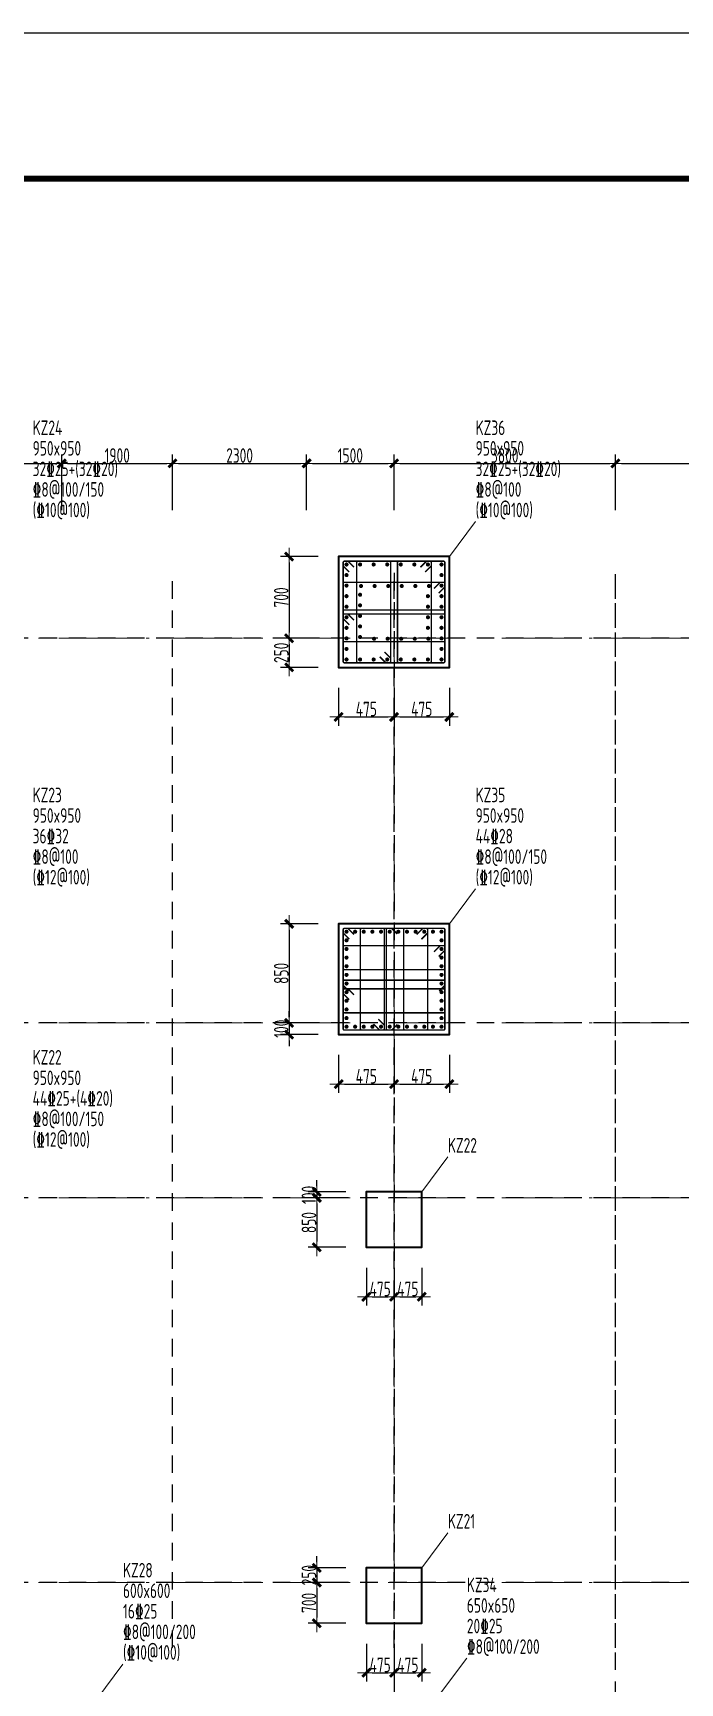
# Model space of a CAD drawing. Header units: millimetres. Extents: x 539196 to 807275, y 431843 to 1156631.
# Drawn here: x 621074 to 632175, y 992234 to 1020543 of the extents above; entities that cross this region are included whole.
import ezdxf
from ezdxf.enums import TextEntityAlignment as Align

# ---------------------------------------------------------------- set-up
doc = ezdxf.new("R2010")
doc.units = ezdxf.units.MM
doc.header["$MEASUREMENT"] = 0
for name, pattern in [('DOTE', [2.42, 2, -0.2, 0.02, -0.2]), ('点划线', [1850, 1200, -300, 50, -300]), ('虚线', [500, 300, -200])]:
    doc.linetypes.add(name, pattern=pattern)
doc.layers.add('DOTE', color=1, linetype='DOTE')
doc.layers.add('PUB_TITLE', color=4, linetype='Continuous')
for name, color, linetype, lineweight in [('柱尺寸标注', 3, 'Continuous', 18), ('柱标注引线', 2, 'Continuous', 18), ('柱箍筋', 1, 'Continuous', 25), ('柱纵筋', 1, 'Continuous', 70), ('柱集中标注', 2, 'Continuous', 18), ('砼柱', 2, 'Continuous', 35), ('网格', 9, '点划线', 18), ('轴线标注', 3, 'Continuous', 18)]:
    doc.layers.add(name, color=color, linetype=linetype, lineweight=lineweight)
doc.styles.add('样式 1_yjk_yjk_yjk_yjk_yjk', font='yjkeng.shx', dxfattribs={"width": 0.7, "bigfont": 'yjkchn.shx'})
doc.dimstyles.new('盈建科结构_yjk_yjk_yjk_yjk_yjk', dxfattribs={"dimscale": 100, "dimtxt": 2.5, "dimasz": 1, "dimexe": 1.5, "dimexo": 0.625, "dimgap": 0.1, "dimtad": 1, "dimdec": 0, "dimrnd": 1, "dimzin": 0, "dimdsep": 46, "dimtxsty": '样式 1_yjk_yjk_yjk_yjk_yjk', "dimblk": '_yjkbk', "dimblk1": 'ARCHTICK', "dimblk2": 'ARCHTICK', "dimcen": 0.09, "dimadec": 0, "dimazin": 0, "dimtfac": 1, "dimtdec": 4, "dimtix": 1, "dimtmove": 2, "dimatfit": 3, "dimfxl": 0, "dimtolj": 1, "dimtzin": 0, "dimarcsym": 0})

# ---------------------------------------------------------------- blocks, each defined once
blk = doc.blocks.new('_yjkbk')
blk.add_line((-1, 0), (1.5, 0))
blk.add_lwpolyline([(-0.7, -0.7, 0.5, 0.5, 0), (0.7, 0.7, 0.5, 0.5, 0)], format="xyseb")
blk = doc.blocks.new('*D1668')
at = {"layer": 'Defpoints', "color": 0}
for p in [(626793, 993259), (627268, 993259), (627268, 992409)]:
    blk.add_point(p, dxfattribs=at)
at = {"layer": '柱尺寸标注', "color": 0, "lineweight": -2}
for p, q in [((626793, 992909), (626793, 992259)), ((627268, 992909), (627268, 992259)), ((626893, 992409), (627168, 992409))]:
    blk.add_line(p, q, dxfattribs=at)
at = {"layer": '柱尺寸标注', "color": 0, "lineweight": -2, "xscale": 100, "yscale": 100, "zscale": 100, "rotation": 180}
blk.add_blockref('_yjkbk', (626793, 992409), dxfattribs=at)
at = {"layer": '柱尺寸标注', "color": 0, "lineweight": -2, "xscale": 100, "yscale": 100, "zscale": 100}
blk.add_blockref('_yjkbk', (627268, 992409), dxfattribs=at)
at = {"layer": '柱尺寸标注', "color": 0, "insert": (627030, 992544), "char_height": 250, "attachment_point": 5, "style": '样式 1_yjk_yjk_yjk_yjk_yjk'}
blk.add_mtext('\\A1;475', dxfattribs=at)
blk = doc.blocks.new('_ARCHTICK')
at = {"color": 0, "linetype": 'ByBlock', "const_width": 0.15}
blk.add_lwpolyline([(-0.5, -0.5), (0.5, 0.5)], dxfattribs=at)
blk = doc.blocks.new('*D1669')
at = {"layer": 'Defpoints', "color": 0}
for p in [(627268, 993259), (627743, 993259), (627743, 992409)]:
    blk.add_point(p, dxfattribs=at)
at = {"layer": '柱尺寸标注', "color": 0, "lineweight": -2}
for p, q in [((627268, 992909), (627268, 992259)), ((627743, 992909), (627743, 992259)), ((627368, 992409), (627643, 992409))]:
    blk.add_line(p, q, dxfattribs=at)
at = {"layer": '柱尺寸标注', "color": 0, "lineweight": -2, "xscale": 100, "yscale": 100, "zscale": 100, "rotation": 180}
blk.add_blockref('_yjkbk', (627268, 992409), dxfattribs=at)
at = {"layer": '柱尺寸标注', "color": 0, "lineweight": -2, "xscale": 100, "yscale": 100, "zscale": 100}
blk.add_blockref('_yjkbk', (627743, 992409), dxfattribs=at)
at = {"layer": '柱尺寸标注', "color": 0, "insert": (627505, 992544), "char_height": 250, "attachment_point": 5, "style": '样式 1_yjk_yjk_yjk_yjk_yjk'}
blk.add_mtext('\\A1;475', dxfattribs=at)
blk = doc.blocks.new('*D1670')
at = {"layer": 'Defpoints', "color": 0}
for p in [(626793, 994209), (625943, 993959), (626793, 993959)]:
    blk.add_point(p, dxfattribs=at)
at = {"layer": '柱尺寸标注', "color": 0, "lineweight": -2}
for p, q in [((626443, 994209), (625793, 994209)), ((625943, 994309), (625943, 994409)), ((625943, 994209), (625943, 993959)), ((626443, 993959), (625793, 993959)), ((625943, 993859), (625943, 993759))]:
    blk.add_line(p, q, dxfattribs=at)
at = {"layer": '柱尺寸标注', "color": 0, "lineweight": -2, "xscale": 100, "yscale": 100, "zscale": 100}
for p, rotation in [((625943, 994209), 270), ((625943, 993959), 90)]:
    blk.add_blockref('_yjkbk', p, dxfattribs=dict(at, rotation=rotation))
at = {"layer": '柱尺寸标注', "color": 0, "insert": (625808, 994084), "char_height": 250, "attachment_point": 5, "rotation": 90, "style": '样式 1_yjk_yjk_yjk_yjk_yjk'}
blk.add_mtext('\\A1;250', dxfattribs=at)
blk = doc.blocks.new('*D1671')
at = {"layer": 'Defpoints', "color": 0}
for p in [(626793, 993959), (625943, 993259), (626793, 993259)]:
    blk.add_point(p, dxfattribs=at)
at = {"layer": '柱尺寸标注', "color": 0, "lineweight": -2}
for p, q in [((626443, 993959), (625793, 993959)), ((625943, 993859), (625943, 993359)), ((626443, 993259), (625793, 993259))]:
    blk.add_line(p, q, dxfattribs=at)
at = {"layer": '柱尺寸标注', "color": 0, "lineweight": -2, "xscale": 100, "yscale": 100, "zscale": 100}
for p, rotation in [((625943, 993959), 90), ((625943, 993259), 270)]:
    blk.add_blockref('_yjkbk', p, dxfattribs=dict(at, rotation=rotation))
at = {"layer": '柱尺寸标注', "color": 0, "insert": (625808, 993609), "char_height": 250, "attachment_point": 5, "rotation": 90, "style": '样式 1_yjk_yjk_yjk_yjk_yjk'}
blk.add_mtext('\\A1;700', dxfattribs=at)
blk = doc.blocks.new('*D1672')
at = {"layer": 'Defpoints', "color": 0}
for p in [(626793, 999709), (627268, 999709), (627268, 998859)]:
    blk.add_point(p, dxfattribs=at)
at = {"layer": '柱尺寸标注', "color": 0, "lineweight": -2}
for p, q in [((626793, 999359), (626793, 998709)), ((627268, 999359), (627268, 998709)), ((626893, 998859), (627168, 998859))]:
    blk.add_line(p, q, dxfattribs=at)
at = {"layer": '柱尺寸标注', "color": 0, "lineweight": -2, "xscale": 100, "yscale": 100, "zscale": 100, "rotation": 180}
blk.add_blockref('_yjkbk', (626793, 998859), dxfattribs=at)
at = {"layer": '柱尺寸标注', "color": 0, "lineweight": -2, "xscale": 100, "yscale": 100, "zscale": 100}
blk.add_blockref('_yjkbk', (627268, 998859), dxfattribs=at)
at = {"layer": '柱尺寸标注', "color": 0, "insert": (627030, 998994), "char_height": 250, "attachment_point": 5, "style": '样式 1_yjk_yjk_yjk_yjk_yjk'}
blk.add_mtext('\\A1;475', dxfattribs=at)
blk = doc.blocks.new('*D1673')
at = {"layer": 'Defpoints', "color": 0}
for p in [(627268, 999709), (627743, 999709), (627743, 998859)]:
    blk.add_point(p, dxfattribs=at)
at = {"layer": '柱尺寸标注', "color": 0, "lineweight": -2}
for p, q in [((627268, 999359), (627268, 998709)), ((627743, 999359), (627743, 998709)), ((627368, 998859), (627643, 998859))]:
    blk.add_line(p, q, dxfattribs=at)
at = {"layer": '柱尺寸标注', "color": 0, "lineweight": -2, "xscale": 100, "yscale": 100, "zscale": 100, "rotation": 180}
blk.add_blockref('_yjkbk', (627268, 998859), dxfattribs=at)
at = {"layer": '柱尺寸标注', "color": 0, "lineweight": -2, "xscale": 100, "yscale": 100, "zscale": 100}
blk.add_blockref('_yjkbk', (627743, 998859), dxfattribs=at)
at = {"layer": '柱尺寸标注', "color": 0, "insert": (627505, 998994), "char_height": 250, "attachment_point": 5, "style": '样式 1_yjk_yjk_yjk_yjk_yjk'}
blk.add_mtext('\\A1;475', dxfattribs=at)
blk = doc.blocks.new('*D1674')
at = {"layer": 'Defpoints', "color": 0}
for p in [(625943, 1000559), (626793, 1000659), (626793, 1000559)]:
    blk.add_point(p, dxfattribs=at)
at = {"layer": '柱尺寸标注', "color": 0, "lineweight": -2}
for p, q in [((625943, 1000759), (625943, 1000859)), ((626443, 1000659), (625793, 1000659)), ((626443, 1000559), (625793, 1000559)), ((625943, 1000659), (625943, 1000559)), ((625943, 1000459), (625943, 1000359))]:
    blk.add_line(p, q, dxfattribs=at)
at = {"layer": '柱尺寸标注', "color": 0, "lineweight": -2, "xscale": 100, "yscale": 100, "zscale": 100}
for p, rotation in [((625943, 1000659), 270), ((625943, 1000559), 90)]:
    blk.add_blockref('_yjkbk', p, dxfattribs=dict(at, rotation=rotation))
at = {"layer": '柱尺寸标注', "color": 0, "insert": (625808, 1000609), "char_height": 250, "attachment_point": 5, "rotation": 90, "style": '样式 1_yjk_yjk_yjk_yjk_yjk'}
blk.add_mtext('\\A1;100', dxfattribs=at)
blk = doc.blocks.new('*D1675')
at = {"layer": 'Defpoints', "color": 0}
for p in [(626793, 1000559), (625943, 999709), (626793, 999709)]:
    blk.add_point(p, dxfattribs=at)
at = {"layer": '柱尺寸标注', "color": 0, "lineweight": -2}
for p, q in [((626443, 1000559), (625793, 1000559)), ((625943, 1000459), (625943, 999809)), ((626443, 999709), (625793, 999709))]:
    blk.add_line(p, q, dxfattribs=at)
at = {"layer": '柱尺寸标注', "color": 0, "lineweight": -2, "xscale": 100, "yscale": 100, "zscale": 100}
for p, rotation in [((625943, 1000559), 90), ((625943, 999709), 270)]:
    blk.add_blockref('_yjkbk', p, dxfattribs=dict(at, rotation=rotation))
at = {"layer": '柱尺寸标注', "color": 0, "insert": (625808, 1000134), "char_height": 250, "attachment_point": 5, "rotation": 90, "style": '样式 1_yjk_yjk_yjk_yjk_yjk'}
blk.add_mtext('\\A1;850', dxfattribs=at)
blk = doc.blocks.new('*D1676')
at = {"layer": 'Defpoints', "color": 0}
for p in [(626318, 1003359), (627268, 1003359), (627268, 1002509)]:
    blk.add_point(p, dxfattribs=at)
at = {"layer": '柱尺寸标注', "color": 0, "lineweight": -2}
for p, q in [((626318, 1003009), (626318, 1002359)), ((627268, 1003009), (627268, 1002359)), ((626418, 1002509), (627168, 1002509))]:
    blk.add_line(p, q, dxfattribs=at)
at = {"layer": '柱尺寸标注', "color": 0, "lineweight": -2, "xscale": 100, "yscale": 100, "zscale": 100, "rotation": 180}
blk.add_blockref('_yjkbk', (626318, 1002509), dxfattribs=at)
at = {"layer": '柱尺寸标注', "color": 0, "lineweight": -2, "xscale": 100, "yscale": 100, "zscale": 100}
blk.add_blockref('_yjkbk', (627268, 1002509), dxfattribs=at)
at = {"layer": '柱尺寸标注', "color": 0, "insert": (626793, 1002644), "char_height": 250, "attachment_point": 5, "style": '样式 1_yjk_yjk_yjk_yjk_yjk'}
blk.add_mtext('\\A1;475', dxfattribs=at)
blk = doc.blocks.new('*D1677')
at = {"layer": 'Defpoints', "color": 0}
for p in [(627268, 1003359), (628218, 1003359), (628218, 1002509)]:
    blk.add_point(p, dxfattribs=at)
at = {"layer": '柱尺寸标注', "color": 0, "lineweight": -2}
for p, q in [((627268, 1003009), (627268, 1002359)), ((628218, 1003009), (628218, 1002359)), ((627368, 1002509), (628118, 1002509))]:
    blk.add_line(p, q, dxfattribs=at)
at = {"layer": '柱尺寸标注', "color": 0, "lineweight": -2, "xscale": 100, "yscale": 100, "zscale": 100, "rotation": 180}
blk.add_blockref('_yjkbk', (627268, 1002509), dxfattribs=at)
at = {"layer": '柱尺寸标注', "color": 0, "lineweight": -2, "xscale": 100, "yscale": 100, "zscale": 100}
blk.add_blockref('_yjkbk', (628218, 1002509), dxfattribs=at)
at = {"layer": '柱尺寸标注', "color": 0, "insert": (627743, 1002644), "char_height": 250, "attachment_point": 5, "style": '样式 1_yjk_yjk_yjk_yjk_yjk'}
blk.add_mtext('\\A1;475', dxfattribs=at)
blk = doc.blocks.new('*D1678')
at = {"layer": 'Defpoints', "color": 0}
for p in [(626318, 1005259), (625468, 1003559), (626318, 1003559)]:
    blk.add_point(p, dxfattribs=at)
at = {"layer": '柱尺寸标注', "color": 0, "lineweight": -2}
for p, q in [((625968, 1005259), (625318, 1005259)), ((625468, 1005159), (625468, 1003659)), ((625968, 1003559), (625318, 1003559))]:
    blk.add_line(p, q, dxfattribs=at)
at = {"layer": '柱尺寸标注', "color": 0, "lineweight": -2, "xscale": 100, "yscale": 100, "zscale": 100}
for p, rotation in [((625468, 1005259), 90), ((625468, 1003559), 270)]:
    blk.add_blockref('_yjkbk', p, dxfattribs=dict(at, rotation=rotation))
at = {"layer": '柱尺寸标注', "color": 0, "insert": (625333, 1004409), "char_height": 250, "attachment_point": 5, "rotation": 90, "style": '样式 1_yjk_yjk_yjk_yjk_yjk'}
blk.add_mtext('\\A1;850', dxfattribs=at)
blk = doc.blocks.new('*D1679')
at = {"layer": 'Defpoints', "color": 0}
for p in [(626318, 1003559), (625468, 1003359), (626318, 1003359)]:
    blk.add_point(p, dxfattribs=at)
at = {"layer": '柱尺寸标注', "color": 0, "lineweight": -2}
for p, q in [((625968, 1003559), (625318, 1003559)), ((625468, 1003659), (625468, 1003759)), ((625468, 1003559), (625468, 1003359)), ((625968, 1003359), (625318, 1003359)), ((625468, 1003259), (625468, 1003159))]:
    blk.add_line(p, q, dxfattribs=at)
at = {"layer": '柱尺寸标注', "color": 0, "lineweight": -2, "xscale": 100, "yscale": 100, "zscale": 100}
for p, rotation in [((625468, 1003559), 270), ((625468, 1003359), 90)]:
    blk.add_blockref('_yjkbk', p, dxfattribs=dict(at, rotation=rotation))
at = {"layer": '柱尺寸标注', "color": 0, "insert": (625333, 1003459), "char_height": 250, "attachment_point": 5, "rotation": 90, "style": '样式 1_yjk_yjk_yjk_yjk_yjk'}
blk.add_mtext('\\A1;100', dxfattribs=at)
blk = doc.blocks.new('*D1680')
at = {"layer": 'Defpoints', "color": 0}
for p in [(626318, 1009659), (627268, 1009659), (627268, 1008809)]:
    blk.add_point(p, dxfattribs=at)
at = {"layer": '柱尺寸标注', "color": 0, "lineweight": -2}
for p, q in [((626318, 1009309), (626318, 1008659)), ((627268, 1009309), (627268, 1008659)), ((626418, 1008809), (627168, 1008809))]:
    blk.add_line(p, q, dxfattribs=at)
at = {"layer": '柱尺寸标注', "color": 0, "lineweight": -2, "xscale": 100, "yscale": 100, "zscale": 100, "rotation": 180}
blk.add_blockref('_yjkbk', (626318, 1008809), dxfattribs=at)
at = {"layer": '柱尺寸标注', "color": 0, "lineweight": -2, "xscale": 100, "yscale": 100, "zscale": 100}
blk.add_blockref('_yjkbk', (627268, 1008809), dxfattribs=at)
at = {"layer": '柱尺寸标注', "color": 0, "insert": (626793, 1008944), "char_height": 250, "attachment_point": 5, "style": '样式 1_yjk_yjk_yjk_yjk_yjk'}
blk.add_mtext('\\A1;475', dxfattribs=at)
blk = doc.blocks.new('*D1681')
at = {"layer": 'Defpoints', "color": 0}
for p in [(627268, 1009659), (628218, 1009659), (628218, 1008809)]:
    blk.add_point(p, dxfattribs=at)
at = {"layer": '柱尺寸标注', "color": 0, "lineweight": -2}
for p, q in [((627268, 1009309), (627268, 1008659)), ((628218, 1009309), (628218, 1008659)), ((627368, 1008809), (628118, 1008809))]:
    blk.add_line(p, q, dxfattribs=at)
at = {"layer": '柱尺寸标注', "color": 0, "lineweight": -2, "xscale": 100, "yscale": 100, "zscale": 100, "rotation": 180}
blk.add_blockref('_yjkbk', (627268, 1008809), dxfattribs=at)
at = {"layer": '柱尺寸标注', "color": 0, "lineweight": -2, "xscale": 100, "yscale": 100, "zscale": 100}
blk.add_blockref('_yjkbk', (628218, 1008809), dxfattribs=at)
at = {"layer": '柱尺寸标注', "color": 0, "insert": (627743, 1008944), "char_height": 250, "attachment_point": 5, "style": '样式 1_yjk_yjk_yjk_yjk_yjk'}
blk.add_mtext('\\A1;475', dxfattribs=at)
blk = doc.blocks.new('*D1682')
at = {"layer": 'Defpoints', "color": 0}
for p in [(626318, 1011559), (625468, 1010159), (626318, 1010159)]:
    blk.add_point(p, dxfattribs=at)
at = {"layer": '柱尺寸标注', "color": 0, "lineweight": -2}
for p, q in [((625968, 1011559), (625318, 1011559)), ((625468, 1011459), (625468, 1010259)), ((625968, 1010159), (625318, 1010159))]:
    blk.add_line(p, q, dxfattribs=at)
at = {"layer": '柱尺寸标注', "color": 0, "lineweight": -2, "xscale": 100, "yscale": 100, "zscale": 100}
for p, rotation in [((625468, 1011559), 90), ((625468, 1010159), 270)]:
    blk.add_blockref('_yjkbk', p, dxfattribs=dict(at, rotation=rotation))
at = {"layer": '柱尺寸标注', "color": 0, "insert": (625333, 1010859), "char_height": 250, "attachment_point": 5, "rotation": 90, "style": '样式 1_yjk_yjk_yjk_yjk_yjk'}
blk.add_mtext('\\A1;700', dxfattribs=at)
blk = doc.blocks.new('*D1683')
at = {"layer": 'Defpoints', "color": 0}
for p in [(626318, 1010159), (625468, 1009659), (626318, 1009659)]:
    blk.add_point(p, dxfattribs=at)
at = {"layer": '柱尺寸标注', "color": 0, "lineweight": -2}
for p, q in [((625968, 1010159), (625318, 1010159)), ((625468, 1010059), (625468, 1009759)), ((625968, 1009659), (625318, 1009659))]:
    blk.add_line(p, q, dxfattribs=at)
at = {"layer": '柱尺寸标注', "color": 0, "lineweight": -2, "xscale": 100, "yscale": 100, "zscale": 100}
for p, rotation in [((625468, 1010159), 90), ((625468, 1009659), 270)]:
    blk.add_blockref('_yjkbk', p, dxfattribs=dict(at, rotation=rotation))
at = {"layer": '柱尺寸标注', "color": 0, "insert": (625333, 1009909), "char_height": 250, "attachment_point": 5, "rotation": 90, "style": '样式 1_yjk_yjk_yjk_yjk_yjk'}
blk.add_mtext('\\A1;250', dxfattribs=at)
blk = doc.blocks.new('*D26')
at = {"layer": 'Defpoints', "color": 0}
for p in [(621568, 1013159), (619668, 1010159), (621568, 1010159)]:
    blk.add_point(p, dxfattribs=at)
at = {"layer": '轴线标注', "color": 0, "lineweight": -2}
for p, q in [((619668, 1012359), (619668, 1013309)), ((621568, 1012359), (621568, 1013309)), ((619768, 1013159), (621468, 1013159))]:
    blk.add_line(p, q, dxfattribs=at)
at = {"layer": '轴线标注', "color": 0, "lineweight": -2, "xscale": 100, "yscale": 100, "zscale": 100, "rotation": 180}
blk.add_blockref('_yjkbk', (619668, 1013159), dxfattribs=at)
at = {"layer": '轴线标注', "color": 0, "lineweight": -2, "xscale": 100, "yscale": 100, "zscale": 100}
blk.add_blockref('_yjkbk', (621568, 1013159), dxfattribs=at)
at = {"layer": '轴线标注', "color": 0, "insert": (620618, 1013294), "char_height": 250, "attachment_point": 5, "style": '样式 1_yjk_yjk_yjk_yjk_yjk'}
blk.add_mtext('\\A1;1900', dxfattribs=at)
blk = doc.blocks.new('*D28')
at = {"layer": 'Defpoints', "color": 0}
for p in [(623468, 1013159), (621568, 1010159), (623468, 1010159)]:
    blk.add_point(p, dxfattribs=at)
at = {"layer": '轴线标注', "color": 0, "lineweight": -2}
for p, q in [((621568, 1012359), (621568, 1013309)), ((623468, 1012359), (623468, 1013309)), ((621668, 1013159), (623368, 1013159))]:
    blk.add_line(p, q, dxfattribs=at)
at = {"layer": '轴线标注', "color": 0, "lineweight": -2, "xscale": 100, "yscale": 100, "zscale": 100, "rotation": 180}
blk.add_blockref('_yjkbk', (621568, 1013159), dxfattribs=at)
at = {"layer": '轴线标注', "color": 0, "lineweight": -2, "xscale": 100, "yscale": 100, "zscale": 100}
blk.add_blockref('_yjkbk', (623468, 1013159), dxfattribs=at)
at = {"layer": '轴线标注', "color": 0, "insert": (622518, 1013294), "char_height": 250, "attachment_point": 5, "style": '样式 1_yjk_yjk_yjk_yjk_yjk'}
blk.add_mtext('\\A1;1900', dxfattribs=at)
blk = doc.blocks.new('*D30')
at = {"layer": 'Defpoints', "color": 0}
for p in [(625768, 1013159), (623468, 1010159), (625768, 1010159)]:
    blk.add_point(p, dxfattribs=at)
at = {"layer": '轴线标注', "color": 0, "lineweight": -2}
for p, q in [((623468, 1012359), (623468, 1013309)), ((625768, 1012359), (625768, 1013309)), ((623568, 1013159), (625668, 1013159))]:
    blk.add_line(p, q, dxfattribs=at)
at = {"layer": '轴线标注', "color": 0, "lineweight": -2, "xscale": 100, "yscale": 100, "zscale": 100, "rotation": 180}
blk.add_blockref('_yjkbk', (623468, 1013159), dxfattribs=at)
at = {"layer": '轴线标注', "color": 0, "lineweight": -2, "xscale": 100, "yscale": 100, "zscale": 100}
blk.add_blockref('_yjkbk', (625768, 1013159), dxfattribs=at)
at = {"layer": '轴线标注', "color": 0, "insert": (624618, 1013294), "char_height": 250, "attachment_point": 5, "style": '样式 1_yjk_yjk_yjk_yjk_yjk'}
blk.add_mtext('\\A1;2300', dxfattribs=at)
blk = doc.blocks.new('*D32')
at = {"layer": 'Defpoints', "color": 0}
for p in [(627268, 1013159), (625768, 1010159), (627268, 1010159)]:
    blk.add_point(p, dxfattribs=at)
at = {"layer": '轴线标注', "color": 0, "lineweight": -2}
for p, q in [((625768, 1012359), (625768, 1013309)), ((627268, 1012359), (627268, 1013309)), ((625868, 1013159), (627168, 1013159))]:
    blk.add_line(p, q, dxfattribs=at)
at = {"layer": '轴线标注', "color": 0, "lineweight": -2, "xscale": 100, "yscale": 100, "zscale": 100, "rotation": 180}
blk.add_blockref('_yjkbk', (625768, 1013159), dxfattribs=at)
at = {"layer": '轴线标注', "color": 0, "lineweight": -2, "xscale": 100, "yscale": 100, "zscale": 100}
blk.add_blockref('_yjkbk', (627268, 1013159), dxfattribs=at)
at = {"layer": '轴线标注', "color": 0, "insert": (626518, 1013294), "char_height": 250, "attachment_point": 5, "style": '样式 1_yjk_yjk_yjk_yjk_yjk'}
blk.add_mtext('\\A1;1500', dxfattribs=at)
blk = doc.blocks.new('*D34')
at = {"layer": 'Defpoints', "color": 0}
for p in [(631068, 1013159), (627268, 1010159), (631068, 1010159)]:
    blk.add_point(p, dxfattribs=at)
at = {"layer": '轴线标注', "color": 0, "lineweight": -2}
for p, q in [((627268, 1012359), (627268, 1013309)), ((631068, 1012359), (631068, 1013309)), ((627368, 1013159), (630968, 1013159))]:
    blk.add_line(p, q, dxfattribs=at)
at = {"layer": '轴线标注', "color": 0, "lineweight": -2, "xscale": 100, "yscale": 100, "zscale": 100, "rotation": 180}
blk.add_blockref('_yjkbk', (627268, 1013159), dxfattribs=at)
at = {"layer": '轴线标注', "color": 0, "lineweight": -2, "xscale": 100, "yscale": 100, "zscale": 100}
blk.add_blockref('_yjkbk', (631068, 1013159), dxfattribs=at)
at = {"layer": '轴线标注', "color": 0, "insert": (629168, 1013294), "char_height": 250, "attachment_point": 5, "style": '样式 1_yjk_yjk_yjk_yjk_yjk'}
blk.add_mtext('\\A1;3800', dxfattribs=at)
blk = doc.blocks.new('*D36')
at = {"layer": 'Defpoints', "color": 0}
for p in [(634868, 1013159), (631068, 1010159), (634868, 1010159)]:
    blk.add_point(p, dxfattribs=at)
at = {"layer": '轴线标注', "color": 0, "lineweight": -2}
for p, q in [((631068, 1012359), (631068, 1013309)), ((634868, 1012359), (634868, 1013309)), ((631168, 1013159), (634768, 1013159))]:
    blk.add_line(p, q, dxfattribs=at)
at = {"layer": '轴线标注', "color": 0, "lineweight": -2, "xscale": 100, "yscale": 100, "zscale": 100, "rotation": 180}
blk.add_blockref('_yjkbk', (631068, 1013159), dxfattribs=at)
at = {"layer": '轴线标注', "color": 0, "lineweight": -2, "xscale": 100, "yscale": 100, "zscale": 100}
blk.add_blockref('_yjkbk', (634868, 1013159), dxfattribs=at)
at = {"layer": '轴线标注', "color": 0, "insert": (632968, 1013294), "char_height": 250, "attachment_point": 5, "style": '样式 1_yjk_yjk_yjk_yjk_yjk'}
blk.add_mtext('\\A1;3800', dxfattribs=at)
blk = doc.blocks.new('jzzw')
at = {"layer": 'DOTE', "color": 1, "linetype": '虚线'}
for p, q in [((924986, 872027), (924986, 890469)), ((928786, 872027), (928786, 890469)), ((928786, 890469), (928786, 834829)), ((932586, 852149), (932586, 890469)), ((932586, 872027), (932586, 890469)), ((952506, 889349), (912186, 889349)), ((952506, 889349), (912186, 889349)), ((952506, 889349), (912186, 889349)), ((952506, 889349), (912186, 889349)), ((952506, 882749), (911886, 882749)), ((952506, 879749), (911886, 879749)), ((952506, 873149), (912186, 873149))]:
    blk.add_line(p, q, dxfattribs=at)

msp = doc.modelspace()

# ---------------------------------------------------------------- linework, layer by layer
at = {"layer": 'PUB_TITLE'}
msp.add_lwpolyline([(603402.6, 936443), (662802.6, 936443), (662802.6, 1020543), (603402.6, 1020543)], close=True, dxfattribs=at)
at = {"layer": 'PUB_TITLE', "const_width": 100}
msp.add_lwpolyline([(604402.6, 937443), (661802.6, 937443), (661802.6, 1018043), (604402.6, 1018043)], close=True, dxfattribs=at)
at = {"layer": '柱标注引线'}
for p, q in [((628217.6, 1011559.2), (628667.6, 1012159.2)), ((628217.6, 1005259.2), (628667.6, 1005859.2)), ((627742.6, 1000659.2), (628192.6, 1001259.2)), ((627742.6, 994209.2), (628192.6, 994809.2)), ((622167.6, 991959.2), (622617.6, 992559.2)), ((628067.6, 992059.2), (628517.6, 992659.2))]:
    msp.add_line(p, q, dxfattribs=at)
at = {"layer": '柱箍筋', "const_width": 25}
for points in [[(626581.6, 1011376.5), (626483.4, 1011474.8, 0.1989124), (626466.6, 1011481.7), (626418.8, 1011481.7, 0.4142136), (626395.1, 1011458), (626395.1, 1009760.5, 0.4142136), (626418.8, 1009736.7), (628116.3, 1009736.7, 0.4142136), (628140.1, 1009760.5), (628140.1, 1011458, 0.4142136), (628116.3, 1011481.7), (626418.8, 1011481.7, 0.4142136), (626395.1, 1011458), (626395.1, 1011410.2, 0.1989124), (626402, 1011393.5), (626500.3, 1011295.2)], [(627022.1, 1009842), (627120.4, 1009743.7, 0.1989124), (627137.2, 1009736.7), (627184.9, 1009736.7, 0.4142136), (627208.7, 1009760.5), (627208.7, 1011458, 0.4142136), (627184.9, 1011481.7), (626651.7, 1011481.7, 0.4142136), (626627.9, 1011458), (626627.9, 1009760.5, 0.4142136), (626651.7, 1009736.7), (627184.9, 1009736.7, 0.4142136), (627208.7, 1009760.5), (627208.7, 1009808.2, 0.1989124), (627201.7, 1009825), (627103.4, 1009923.3)], [(627720.7, 1011376.5), (627819, 1011474.8, -0.1989124), (627835.8, 1011481.7), (627883.5, 1011481.7, -0.4142136), (627907.2, 1011458), (627907.2, 1009760.5, -0.4142136), (627883.5, 1009736.7), (627350.3, 1009736.7, -0.4142136), (627326.5, 1009760.5), (627326.5, 1011458, -0.4142136), (627350.3, 1011481.7), (627883.5, 1011481.7, -0.4142136), (627907.2, 1011458), (627907.2, 1011410.2, -0.1989124), (627900.3, 1011393.5), (627802, 1011295.2)], [(628034.9, 1010933), (628133.1, 1011031.2, 0.1989124), (628140.1, 1011048), (628140.1, 1011095.8, 0.4142136), (628116.3, 1011119.5), (626418.8, 1011119.5, 0.4142136), (626395.1, 1011095.8), (626395.1, 1010666, 0.4142136), (626418.8, 1010642.3), (628116.3, 1010642.3, 0.4142136), (628140.1, 1010666), (628140.1, 1011095.8, 0.4142136), (628116.3, 1011119.5), (628068.6, 1011119.5, 0.1989124), (628051.8, 1011112.5), (627953.5, 1011014.3)], [(626500.3, 1010389.6), (626402, 1010487.9, -0.1989124), (626395.1, 1010504.7), (626395.1, 1010552.4, -0.4142136), (626418.8, 1010576.2), (628116.3, 1010576.2, -0.4142136), (628140.1, 1010552.4), (628140.1, 1010122.7, -0.4142136), (628116.3, 1010098.9), (626418.8, 1010098.9, -0.4142136), (626395.1, 1010122.7), (626395.1, 1010552.4, -0.4142136), (626418.8, 1010576.2), (626466.6, 1010576.2, -0.1989124), (626483.4, 1010569.2), (626581.6, 1010470.9)], [(626581.6, 1005076.5), (626483.4, 1005174.8, 0.1989124), (626466.6, 1005181.7), (626418.8, 1005181.7, 0.4142136), (626395.1, 1005158), (626395.1, 1003460.5, 0.4142136), (626418.8, 1003436.7), (628116.3, 1003436.7, 0.4142136), (628140.1, 1003460.5), (628140.1, 1005158, 0.4142136), (628116.3, 1005181.7), (626418.8, 1005181.7, 0.4142136), (626395.1, 1005158), (626395.1, 1005110.2, 0.1989124), (626402, 1005093.5), (626500.3, 1004995.2)], [(626916.3, 1003542), (627014.5, 1003443.7, 0.1989124), (627031.3, 1003436.7), (627079.1, 1003436.7, 0.4142136), (627102.8, 1003460.5), (627102.8, 1005158, 0.4142136), (627079.1, 1005181.7), (626715.2, 1005181.7, 0.4142136), (626691.5, 1005158), (626691.5, 1003460.5, 0.4142136), (626715.2, 1003436.7), (627079.1, 1003436.7, 0.4142136), (627102.8, 1003460.5), (627102.8, 1003508.2, 0.1989124), (627095.9, 1003525), (626997.6, 1003623.3)], [(627322.5, 1003532.1), (627234.1, 1003443.7, -0.131362), (627207.5, 1003436.7), (627159.7, 1003436.7, -0.4142136), (627136, 1003460.5), (627136, 1005158, -0.4142136), (627159.7, 1005181.7), (627207.5, 1005181.7, -0.131362), (627234.1, 1005174.8), (627322.5, 1005086.4)], [(627657.2, 1005076.5), (627755.5, 1005174.8, -0.1989124), (627772.2, 1005181.7), (627820, 1005181.7, -0.4142136), (627843.7, 1005158), (627843.7, 1003460.5, -0.4142136), (627820, 1003436.7), (627456.1, 1003436.7, -0.4142136), (627432.4, 1003460.5), (627432.4, 1005158, -0.4142136), (627456.1, 1005181.7), (627820, 1005181.7, -0.4142136), (627843.7, 1005158), (627843.7, 1005110.2, -0.1989124), (627836.8, 1005093.5), (627738.5, 1004995.2)], [(628034.9, 1004698.8), (628133.1, 1004797.1, 0.1989124), (628140.1, 1004813.9), (628140.1, 1004861.6, 0.4142136), (628116.3, 1004885.4), (626418.8, 1004885.4, 0.4142136), (626395.1, 1004861.6), (626395.1, 1004497.7, 0.4142136), (626418.8, 1004474), (628116.3, 1004474, 0.4142136), (628140.1, 1004497.7), (628140.1, 1004861.6, 0.4142136), (628116.3, 1004885.4), (628068.6, 1004885.4, 0.1989124), (628051.8, 1004878.4), (627953.5, 1004780.1)], [(626490.4, 1004106.1), (626402, 1004194.5, -0.131362), (626395.1, 1004221.2), (626395.1, 1004268.9, -0.4142136), (626418.8, 1004292.6), (628116.3, 1004292.6, -0.4142136), (628140.1, 1004268.9), (628140.1, 1004221.2, -0.131362), (628133.1, 1004194.5), (628044.7, 1004106.1)], [(626500.3, 1003957.9), (626402, 1004056.2, -0.1989124), (626395.1, 1004073), (626395.1, 1004120.7, -0.4142136), (626418.8, 1004144.5), (628116.3, 1004144.5, -0.4142136), (628140.1, 1004120.7), (628140.1, 1003756.8, -0.4142136), (628116.3, 1003733.1), (626418.8, 1003733.1, -0.4142136), (626395.1, 1003756.8), (626395.1, 1004120.7, -0.4142136), (626418.8, 1004144.5), (626466.6, 1004144.5, -0.1989124), (626483.4, 1004137.5), (626581.6, 1004039.2)]]:
    msp.add_lwpolyline(points, format="xyb", dxfattribs=at)
at = {"layer": '柱纵筋', "const_width": 35}
for points in [[(626470.1, 1011424.2, 1), (626435.1, 1011424.2, 1)], [(626470.1, 1011243.1, 1), (626435.1, 1011243.1, 1)], [(626702.9, 1011424.2, 1), (626667.9, 1011424.2, 1)], [(626935.8, 1011424.2, 1), (626900.8, 1011424.2, 1)], [(627168.7, 1011424.2, 1), (627133.7, 1011424.2, 1)], [(627401.5, 1011424.2, 1), (627366.5, 1011424.2, 1)], [(627634.4, 1011424.2, 1), (627599.4, 1011424.2, 1)], [(627867.2, 1011424.2, 1), (627832.2, 1011424.2, 1)], [(628100.1, 1011424.2, 1), (628065.1, 1011424.2, 1)], [(628100.1, 1011243.1, 1), (628065.1, 1011243.1, 1)], [(626470.1, 1011062, 1), (626435.1, 1011062, 1)], [(626470.1, 1010880.9, 1), (626435.1, 1010880.9, 1)], [(626702.9, 1010904.6, 1), (626667.9, 1010904.6, 1)], [(626719.7, 1011055, 1), (626684.7, 1011055, 1)], [(626952.6, 1011055, 1), (626917.6, 1011055, 1)], [(627185.5, 1011055, 1), (627150.5, 1011055, 1)], [(627418.3, 1011055, 1), (627383.3, 1011055, 1)], [(627651.2, 1011055, 1), (627616.2, 1011055, 1)], [(627867.2, 1010880.9, 1), (627832.2, 1010880.9, 1)], [(627884, 1011055, 1), (627849, 1011055, 1)], [(628100.1, 1011062, 1), (628065.1, 1011062, 1)], [(628100.1, 1010880.9, 1), (628065.1, 1010880.9, 1)], [(626470.1, 1010699.8, 1), (626435.1, 1010699.8, 1)], [(626702.9, 1010723.5, 1), (626667.9, 1010723.5, 1)], [(627867.2, 1010699.8, 1), (627832.2, 1010699.8, 1)], [(628100.1, 1010699.8, 1), (628065.1, 1010699.8, 1)], [(626470.1, 1010518.7, 1), (626435.1, 1010518.7, 1)], [(626470.1, 1010337.6, 1), (626435.1, 1010337.6, 1)], [(626702.9, 1010542.4, 1), (626667.9, 1010542.4, 1)], [(626702.9, 1010361.3, 1), (626667.9, 1010361.3, 1)], [(627867.2, 1010518.7, 1), (627832.2, 1010518.7, 1)], [(627867.2, 1010337.6, 1), (627832.2, 1010337.6, 1)], [(628100.1, 1010518.7, 1), (628065.1, 1010518.7, 1)], [(628100.1, 1010337.6, 1), (628065.1, 1010337.6, 1)], [(626470.1, 1010156.4, 1), (626435.1, 1010156.4, 1)], [(626702.9, 1010180.2, 1), (626667.9, 1010180.2, 1)], [(626942.8, 1010149.5, 1), (626907.8, 1010149.5, 1)], [(627175.6, 1010149.5, 1), (627140.6, 1010149.5, 1)], [(627408.5, 1010149.5, 1), (627373.5, 1010149.5, 1)], [(627641.3, 1010149.5, 1), (627606.3, 1010149.5, 1)], [(627874.2, 1010149.5, 1), (627839.2, 1010149.5, 1)], [(628100.1, 1010156.4, 1), (628065.1, 1010156.4, 1)], [(626470.1, 1009975.3, 1), (626435.1, 1009975.3, 1)], [(626470.1, 1009794.2, 1), (626435.1, 1009794.2, 1)], [(626702.9, 1009794.2, 1), (626667.9, 1009794.2, 1)], [(626935.8, 1009794.2, 1), (626900.8, 1009794.2, 1)], [(627168.7, 1009794.2, 1), (627133.7, 1009794.2, 1)], [(627401.5, 1009794.2, 1), (627366.5, 1009794.2, 1)], [(627634.4, 1009794.2, 1), (627599.4, 1009794.2, 1)], [(627867.2, 1009794.2, 1), (627832.2, 1009794.2, 1)], [(628100.1, 1009975.3, 1), (628065.1, 1009975.3, 1)], [(628100.1, 1009794.2, 1), (628065.1, 1009794.2, 1)], [(626470.1, 1005124.2, 1), (626435.1, 1005124.2, 1)], [(626470.1, 1004976, 1), (626435.1, 1004976, 1)], [(626618.3, 1005124.2, 1), (626583.3, 1005124.2, 1)], [(626766.5, 1005124.2, 1), (626731.5, 1005124.2, 1)], [(626914.6, 1005124.2, 1), (626879.6, 1005124.2, 1)], [(627062.8, 1005124.2, 1), (627027.8, 1005124.2, 1)], [(627211, 1005124.2, 1), (627176, 1005124.2, 1)], [(627359.2, 1005124.2, 1), (627324.2, 1005124.2, 1)], [(627507.4, 1005124.2, 1), (627472.4, 1005124.2, 1)], [(627655.5, 1005124.2, 1), (627620.5, 1005124.2, 1)], [(627803.7, 1005124.2, 1), (627768.7, 1005124.2, 1)], [(627951.9, 1005124.2, 1), (627916.9, 1005124.2, 1)], [(628100.1, 1005124.2, 1), (628065.1, 1005124.2, 1)], [(628100.1, 1004976, 1), (628065.1, 1004976, 1)], [(626470.1, 1004827.9, 1), (626435.1, 1004827.9, 1)], [(626470.1, 1004679.7, 1), (626435.1, 1004679.7, 1)], [(628100.1, 1004827.9, 1), (628065.1, 1004827.9, 1)], [(628100.1, 1004679.7, 1), (628065.1, 1004679.7, 1)], [(626470.1, 1004531.5, 1), (626435.1, 1004531.5, 1)], [(626470.1, 1004383.3, 1), (626435.1, 1004383.3, 1)], [(628100.1, 1004531.5, 1), (628065.1, 1004531.5, 1)], [(628100.1, 1004383.3, 1), (628065.1, 1004383.3, 1)], [(626470.1, 1004235.1, 1), (626435.1, 1004235.1, 1)], [(626470.1, 1004087, 1), (626435.1, 1004087, 1)], [(628100.1, 1004235.1, 1), (628065.1, 1004235.1, 1)], [(628100.1, 1004087, 1), (628065.1, 1004087, 1)], [(626470.1, 1003938.8, 1), (626435.1, 1003938.8, 1)], [(628100.1, 1003938.8, 1), (628065.1, 1003938.8, 1)], [(626470.1, 1003790.6, 1), (626435.1, 1003790.6, 1)], [(626470.1, 1003642.4, 1), (626435.1, 1003642.4, 1)], [(628100.1, 1003790.6, 1), (628065.1, 1003790.6, 1)], [(628100.1, 1003642.4, 1), (628065.1, 1003642.4, 1)], [(626470.1, 1003494.2, 1), (626435.1, 1003494.2, 1)], [(626618.3, 1003494.2, 1), (626583.3, 1003494.2, 1)], [(626766.5, 1003494.2, 1), (626731.5, 1003494.2, 1)], [(626914.6, 1003494.2, 1), (626879.6, 1003494.2, 1)], [(627062.8, 1003494.2, 1), (627027.8, 1003494.2, 1)], [(627211, 1003494.2, 1), (627176, 1003494.2, 1)], [(627359.2, 1003494.2, 1), (627324.2, 1003494.2, 1)], [(627507.4, 1003494.2, 1), (627472.4, 1003494.2, 1)], [(627655.5, 1003494.2, 1), (627620.5, 1003494.2, 1)], [(627803.7, 1003494.2, 1), (627768.7, 1003494.2, 1)], [(627951.9, 1003494.2, 1), (627916.9, 1003494.2, 1)], [(628100.1, 1003494.2, 1), (628065.1, 1003494.2, 1)]]:
    msp.add_lwpolyline(points, format="xyb", close=True, dxfattribs=at)
at = {"layer": '砼柱'}
for points in [[(628217.6, 1011559.2), (626317.6, 1011559.2), (626317.6, 1009659.2), (628217.6, 1009659.2)], [(628217.6, 1005259.2), (626317.6, 1005259.2), (626317.6, 1003359.2), (628217.6, 1003359.2)], [(627742.6, 1000659.2), (626792.6, 1000659.2), (626792.6, 999709.2), (627742.6, 999709.2)], [(627742.6, 994209.2), (626792.6, 994209.2), (626792.6, 993259.2), (627742.6, 993259.2)]]:
    msp.add_lwpolyline(points, close=True, dxfattribs=at)
at = {"layer": '网格'}
for p, q in [((619667.6, 1010159.2), (623467.6, 1010159.2)), ((623467.6, 1010159.2), (627267.6, 1010159.2)), ((627267.6, 1003559.2), (627267.6, 1010159.2)), ((627267.6, 1010159.2), (631067.6, 1010159.2)), ((631067.6, 1010159.2), (634867.6, 1010159.2)), ((619667.6, 1003559.2), (623467.6, 1003559.2)), ((623467.6, 1003559.2), (627267.6, 1003559.2)), ((627267.6, 1000559.2), (627267.6, 1003559.2)), ((627267.6, 1003559.2), (631067.6, 1003559.2)), ((631067.6, 1003559.2), (634867.6, 1003559.2)), ((619667.6, 1000559.2), (623467.6, 1000559.2)), ((623467.6, 1000559.2), (627267.6, 1000559.2)), ((627267.6, 993959.2), (627267.6, 1000559.2)), ((627267.6, 1000559.2), (631067.6, 1000559.2)), ((631067.6, 1000559.2), (634867.6, 1000559.2)), ((619667.6, 993959.2), (623467.6, 993959.2)), ((623467.6, 993959.2), (627267.6, 993959.2)), ((627267.6, 993959.2), (631067.6, 993959.2)), ((631067.6, 993959.2), (634867.6, 993959.2))]:
    msp.add_line(p, q, dxfattribs=at)

# ---------------------------------------------------------------- block references
msp.add_blockref('jzzw', (-301518.2, 120810.3))

# ---------------------------------------------------------------- texts
at = {"layer": '柱集中标注', "linetype": 'Continuous', "style": '样式 1_yjk_yjk_yjk_yjk_yjk', "width": 0.7}
for s, p in [('KZ24', (621067.6, 1013570.2)), ('KZ36', (628667.6, 1013570.2)), ('950x950', (621067.6, 1013217.5)), ('950x950', (628667.6, 1013217.5)), ('32\x8425+(32\x8420)', (621067.6, 1012864.7)), ('32\x8425+(32\x8420)', (628667.6, 1012864.7)), ('\x848@100/150', (621067.6, 1012512)), ('\x848@100', (628667.6, 1012512)), ('(\x8410@100)', (621067.6, 1012159.2)), ('(\x8410@100)', (628667.6, 1012159.2)), ('KZ23', (621067.6, 1007270.2)), ('KZ35', (628667.6, 1007270.2)), ('950x950', (621067.6, 1006917.5)), ('950x950', (628667.6, 1006917.5)), ('36\x8432', (621067.6, 1006564.7)), ('44\x8428', (628667.6, 1006564.7)), ('\x848@100', (621067.6, 1006212)), ('\x848@100/150', (628667.6, 1006212)), ('(\x8412@100)', (621067.6, 1005859.2)), ('(\x8412@100)', (628667.6, 1005859.2)), ('KZ22', (621067.6, 1002770.2)), ('950x950', (621067.6, 1002417.5)), ('44\x8425+(4\x8420)', (621067.6, 1002064.7)), ('\x848@100/150', (621067.6, 1001712)), ('(\x8412@100)', (621067.6, 1001359.2)), ('KZ22', (628192.6, 1001259.2)), ('KZ21', (628192.6, 994809.2)), ('KZ28', (622617.6, 993970.2)), ('600x600', (622617.6, 993617.5)), ('KZ34', (628517.6, 993717.5)), ('650x650', (628517.6, 993364.7)), ('16\x8425', (622617.6, 993264.7)), ('\x848@100/200', (622617.6, 992912)), ('20\x8425', (628517.6, 993012)), ('(\x8410@100)', (622617.6, 992559.2)), ('\x848@100/200', (628517.6, 992659.2))]:
    msp.add_text(s, height=250, dxfattribs=at).set_placement(p, align=Align.BOTTOM_LEFT)

# ---------------------------------------------------------------- dimensions: what is measured, and where the dimension line sits
at = {"layer": '柱尺寸标注'}
for p1, p2, override, picture, middle in [((626317.6, 1011559.2), (626317.6, 1010159.2), {"dimscale": 100, "dimtxt": 2.5, "dimasz": 1, "dimexe": 1.5, "dimexo": 3.5, "dimgap": 0.1, "dimtad": 1, "dimlfac": 0.5, "dimrnd": 5, "dimdle": 0, "dimfxlon": 0}, '*D1682', (625332.6, 1010859.2)), ((626317.6, 1010159.2), (626317.6, 1009659.2), {"dimscale": 100, "dimtxt": 2.5, "dimasz": 1, "dimexe": 1.5, "dimexo": 3.5, "dimgap": 0.1, "dimtad": 1, "dimlfac": 0.5, "dimrnd": 5, "dimdle": 0, "dimfxlon": 0}, '*D1683', (625332.6, 1009909.2)), ((626317.6, 1009659.2), (627267.6, 1009659.2), {"dimscale": 100, "dimtxt": 2.5, "dimasz": 1, "dimexe": 1.5, "dimexo": 3.5, "dimgap": 0.1, "dimtad": 1, "dimlfac": 0.5, "dimrnd": 5, "dimdle": 0, "dimfxlon": 0}, '*D1680', (626792.6, 1008944.2)), ((627267.6, 1009659.2), (628217.6, 1009659.2), {"dimscale": 100, "dimtxt": 2.5, "dimasz": 1, "dimexe": 1.5, "dimexo": 3.5, "dimgap": 0.1, "dimtad": 1, "dimlfac": 0.5, "dimrnd": 5, "dimdle": 0, "dimfxlon": 0}, '*D1681', (627742.6, 1008944.2)), ((626317.6, 1005259.2), (626317.6, 1003559.2), {"dimscale": 100, "dimtxt": 2.5, "dimasz": 1, "dimexe": 1.5, "dimexo": 3.5, "dimgap": 0.1, "dimtad": 1, "dimlfac": 0.5, "dimrnd": 5, "dimdle": 0, "dimfxlon": 0}, '*D1678', (625332.6, 1004409.2)), ((626317.6, 1003559.2), (626317.6, 1003359.2), {"dimscale": 100, "dimtxt": 2.5, "dimasz": 1, "dimexe": 1.5, "dimexo": 3.5, "dimgap": 0.1, "dimtad": 1, "dimlfac": 0.5, "dimrnd": 5, "dimdle": 0, "dimfxlon": 0}, '*D1679', (625332.6, 1003459.2)), ((626317.6, 1003359.2), (627267.6, 1003359.2), {"dimscale": 100, "dimtxt": 2.5, "dimasz": 1, "dimexe": 1.5, "dimexo": 3.5, "dimgap": 0.1, "dimtad": 1, "dimlfac": 0.5, "dimrnd": 5, "dimdle": 0, "dimfxlon": 0}, '*D1676', (626792.6, 1002644.2)), ((627267.6, 1003359.2), (628217.6, 1003359.2), {"dimscale": 100, "dimtxt": 2.5, "dimasz": 1, "dimexe": 1.5, "dimexo": 3.5, "dimgap": 0.1, "dimtad": 1, "dimlfac": 0.5, "dimrnd": 5, "dimdle": 0, "dimfxlon": 0}, '*D1677', (627742.6, 1002644.2)), ((626792.6, 1000659.2), (626792.6, 1000559.2), {"dimscale": 100, "dimtxt": 2.5, "dimasz": 1, "dimexe": 1.5, "dimexo": 3.5, "dimgap": 0.1, "dimtad": 1, "dimlfac": 1, "dimrnd": 5, "dimdle": 0, "dimfxlon": 0}, '*D1674', (625807.6, 1000609.2)), ((626792.6, 1000559.2), (626792.6, 999709.2), {"dimscale": 100, "dimtxt": 2.5, "dimasz": 1, "dimexe": 1.5, "dimexo": 3.5, "dimgap": 0.1, "dimtad": 1, "dimlfac": 1, "dimrnd": 5, "dimdle": 0, "dimfxlon": 0}, '*D1675', (625807.6, 1000134.2)), ((626792.6, 999709.2), (627267.6, 999709.2), {"dimscale": 100, "dimtxt": 2.5, "dimasz": 1, "dimexe": 1.5, "dimexo": 3.5, "dimgap": 0.1, "dimtad": 1, "dimlfac": 1, "dimrnd": 5, "dimdle": 0, "dimfxlon": 0}, '*D1672', (627030.1, 998994.2)), ((627267.6, 999709.2), (627742.6, 999709.2), {"dimscale": 100, "dimtxt": 2.5, "dimasz": 1, "dimexe": 1.5, "dimexo": 3.5, "dimgap": 0.1, "dimtad": 1, "dimlfac": 1, "dimrnd": 5, "dimdle": 0, "dimfxlon": 0}, '*D1673', (627505.1, 998994.2)), ((626792.6, 994209.2), (626792.6, 993959.2), {"dimscale": 100, "dimtxt": 2.5, "dimasz": 1, "dimexe": 1.5, "dimexo": 3.5, "dimgap": 0.1, "dimtad": 1, "dimlfac": 1, "dimrnd": 5, "dimdle": 0, "dimfxlon": 0}, '*D1670', (625807.6, 994084.2)), ((626792.6, 993959.2), (626792.6, 993259.2), {"dimscale": 100, "dimtxt": 2.5, "dimasz": 1, "dimexe": 1.5, "dimexo": 3.5, "dimgap": 0.1, "dimtad": 1, "dimlfac": 1, "dimrnd": 5, "dimdle": 0, "dimfxlon": 0}, '*D1671', (625807.6, 993609.2)), ((626792.6, 993259.2), (627267.6, 993259.2), {"dimscale": 100, "dimtxt": 2.5, "dimasz": 1, "dimexe": 1.5, "dimexo": 3.5, "dimgap": 0.1, "dimtad": 1, "dimlfac": 1, "dimrnd": 5, "dimdle": 0, "dimfxlon": 0}, '*D1668', (627030.1, 992544.2)), ((627267.6, 993259.2), (627742.6, 993259.2), {"dimscale": 100, "dimtxt": 2.5, "dimasz": 1, "dimexe": 1.5, "dimexo": 3.5, "dimgap": 0.1, "dimtad": 1, "dimlfac": 1, "dimrnd": 5, "dimdle": 0, "dimfxlon": 0}, '*D1669', (627505.1, 992544.2))]:
    dim = msp.add_aligned_dim(p1=p1, p2=p2, distance=-850, dimstyle='盈建科结构_yjk_yjk_yjk_yjk_yjk', override=override, dxfattribs=at)
    dim.commit()
    dim.dimension.update_dxf_attribs({"geometry": picture, "text_midpoint": middle})
at = {"layer": '轴线标注'}
for p1, p2, picture, middle in [((619667.6, 1010159.2), (621567.6, 1010159.2), '*D26', (620617.6, 1013294.2)), ((621567.6, 1010159.2), (623467.6, 1010159.2), '*D28', (622517.6, 1013294.2)), ((623467.6, 1010159.2), (625767.6, 1010159.2), '*D30', (624617.6, 1013294.2)), ((625767.6, 1010159.2), (627267.6, 1010159.2), '*D32', (626517.6, 1013294.2)), ((627267.6, 1010159.2), (631067.6, 1010159.2), '*D34', (629167.6, 1013294.2)), ((631067.6, 1010159.2), (634867.6, 1010159.2), '*D36', (632967.6, 1013294.2))]:
    dim = msp.add_aligned_dim(p1=p1, p2=p2, distance=3000, dimstyle='盈建科结构_yjk_yjk_yjk_yjk_yjk', override={"dimscale": 100, "dimtxt": 2.5, "dimasz": 1, "dimexe": 1.5, "dimexo": 22, "dimgap": 0.1, "dimtad": 1, "dimlfac": 1, "dimrnd": 5, "dimdle": 0, "dimfxlon": 0}, dxfattribs=at)
    dim.commit()
    dim.dimension.update_dxf_attribs({"geometry": picture, "text_midpoint": middle})

doc.saveas('drawing.dxf')
